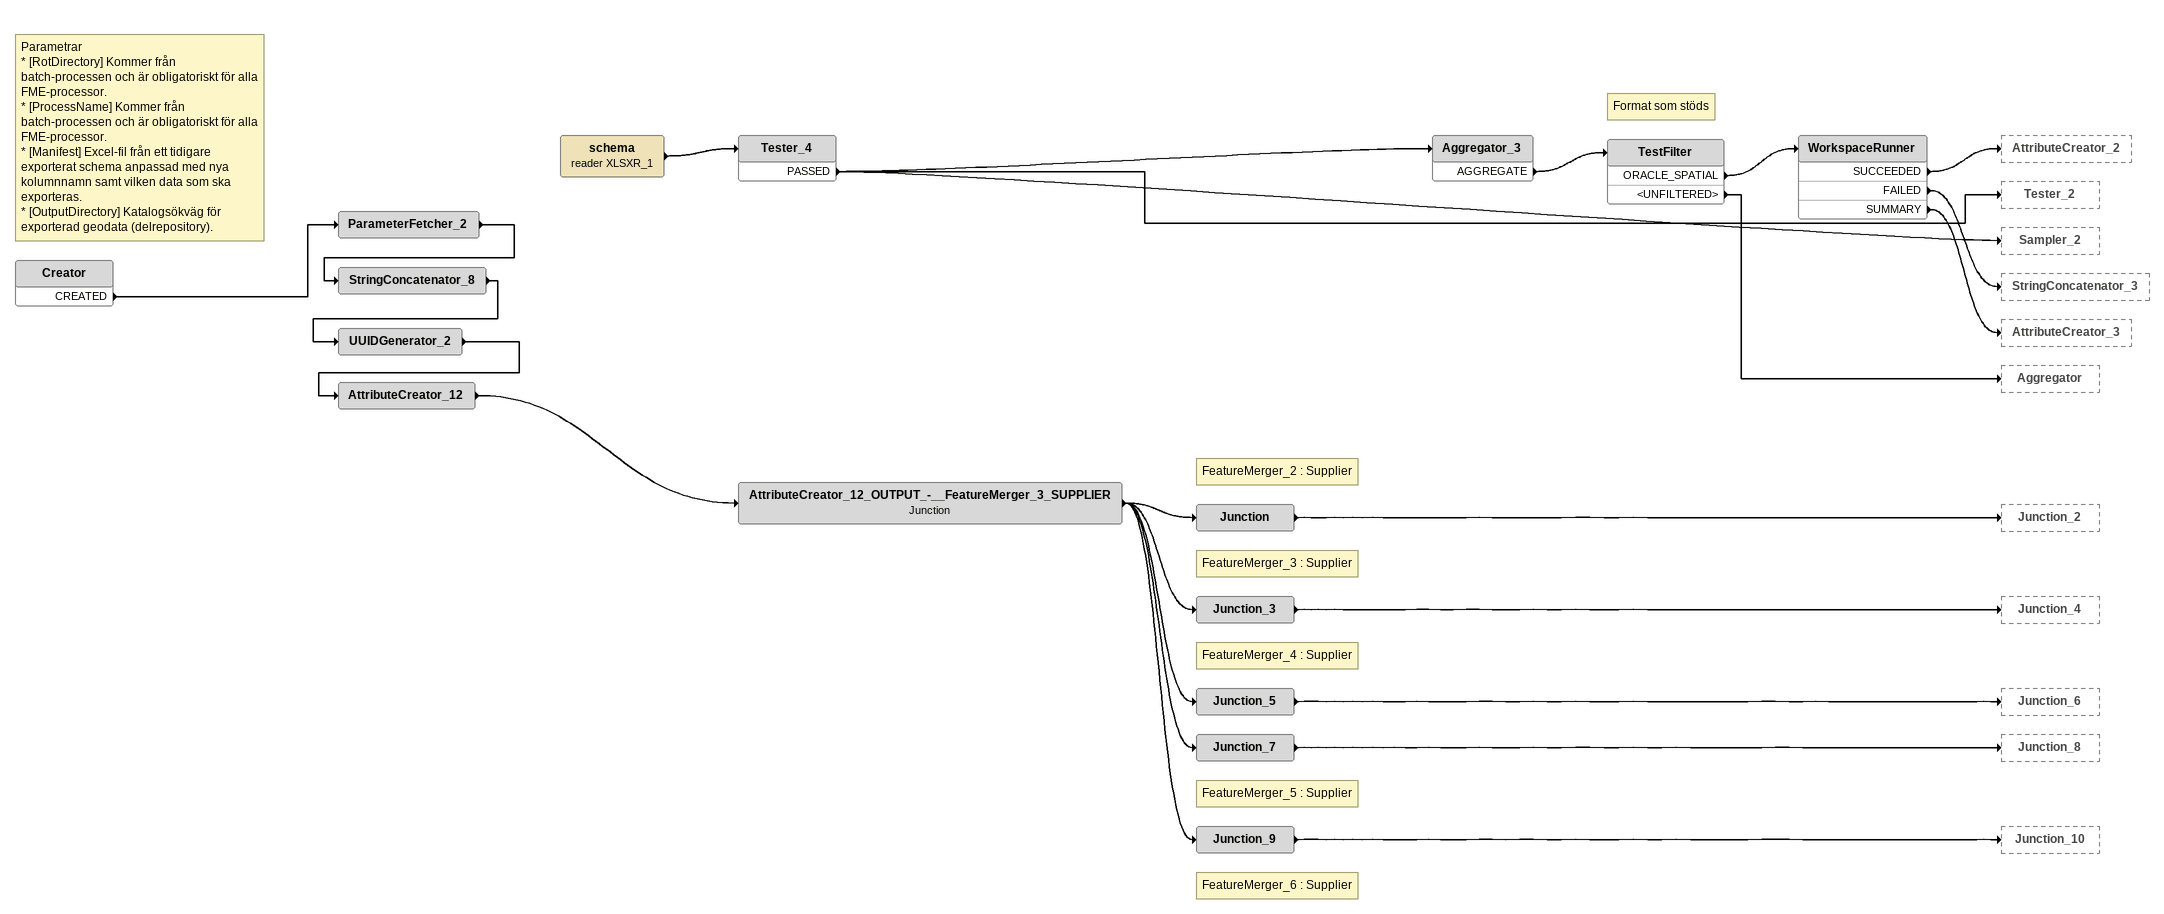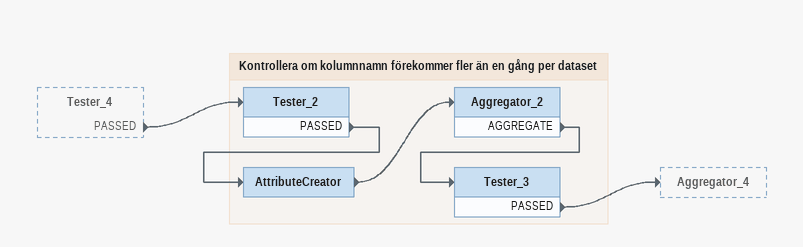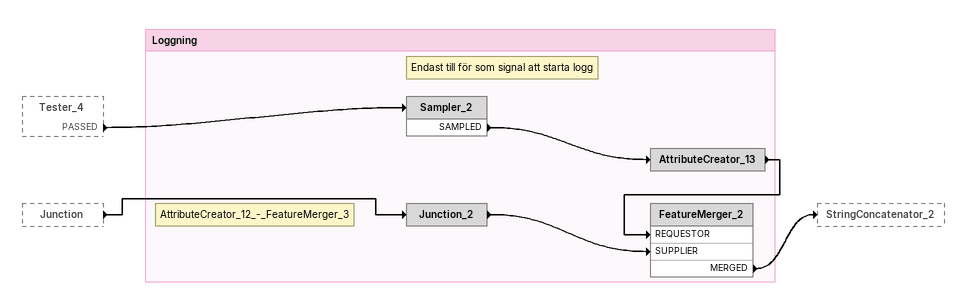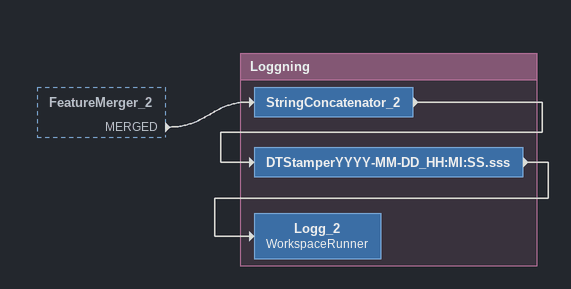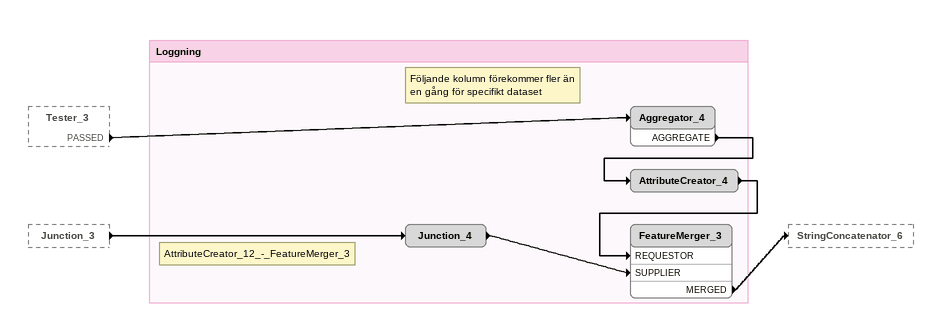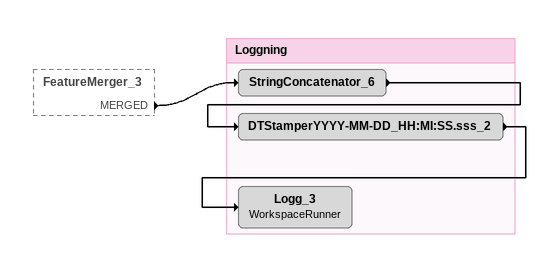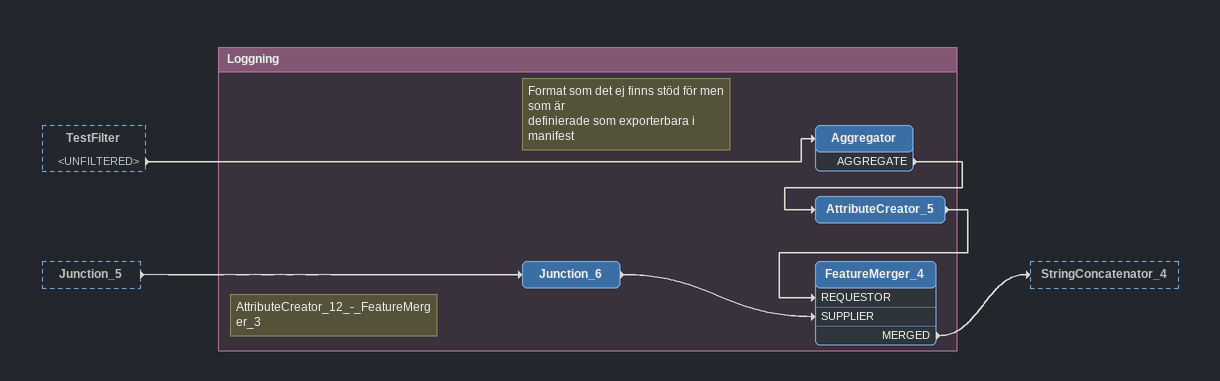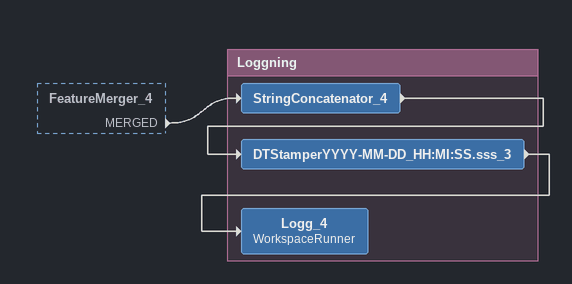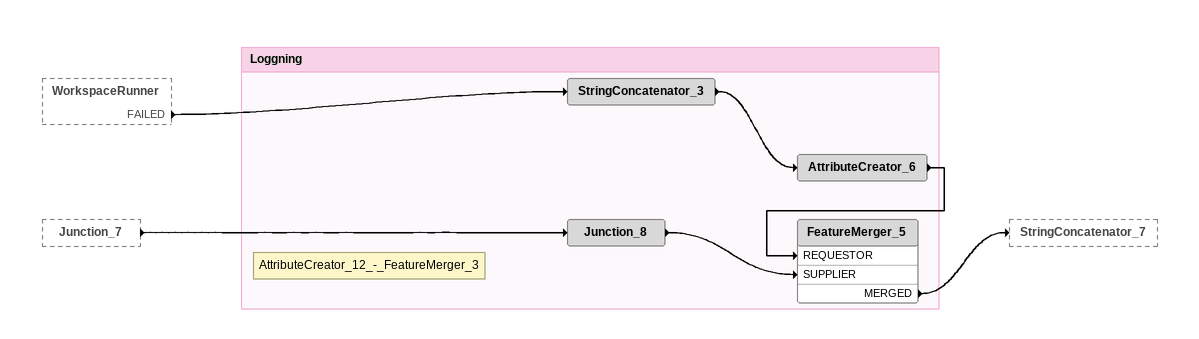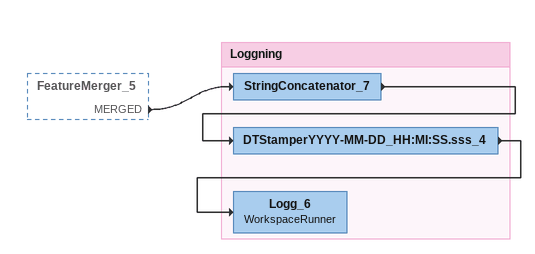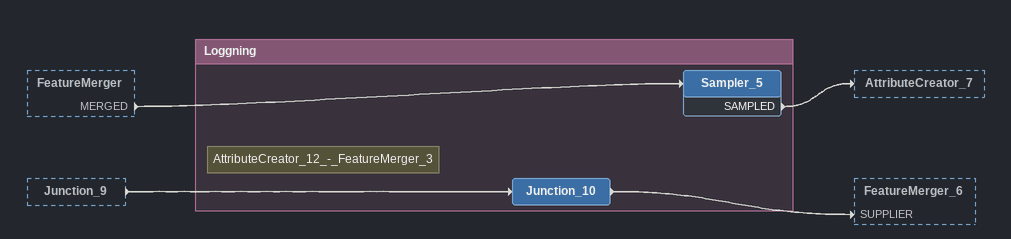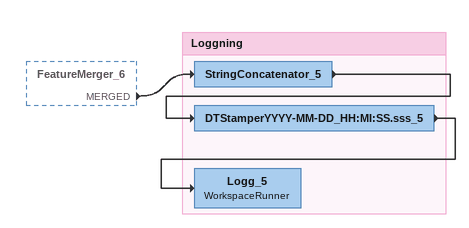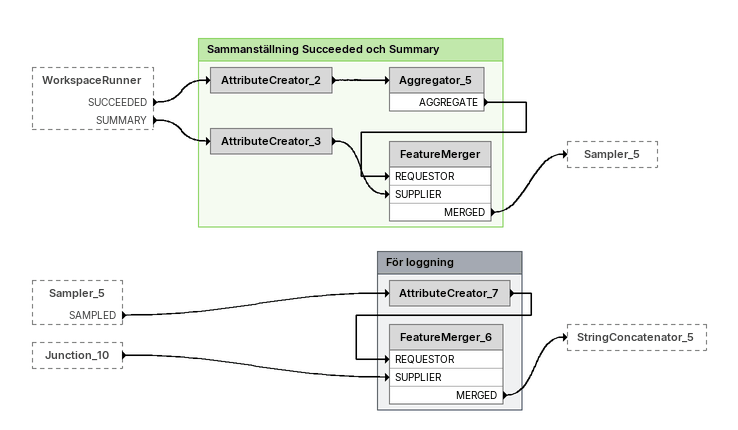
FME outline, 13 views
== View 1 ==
Creator
    CREATED -> ParameterFetcher_2
ParameterFetcher_2
    -> StringConcatenator_8
StringConcatenator_8
    -> UUIDGenerator_2
UUIDGenerator_2
    -> AttributeCreator_12
AttributeCreator_12
    -> AttributeCreator_12_OUTPUT_-__FeatureMerger_3_SUPPLIER
AttributeCreator_12_OUTPUT_-__FeatureMerger_3_SUPPLIER: Junction
    -> Junction
    -> Junction_3
    -> Junction_5
    -> Junction_7
    -> Junction_9
Note: FeatureMerger_2 : Supplier
Junction
    -> Junction_2
Note: FeatureMerger_3 : Supplier
Junction_3
    -> Junction_4
Note: FeatureMerger_4 : Supplier
Junction_5
    -> Junction_6
Note: FeatureMerger_5 : Supplier
Junction_7
    -> Junction_8
Note: FeatureMerger_6 : Supplier
Junction_9
    -> Junction_10
Note: Parametrar / * [RotDirectory] Kommer från batch-processen och är obligatoriskt för alla FME-processor. / * [ProcessName] Kommer från batch-processen och är obligatoriskt för alla FME-processor. / * [Manifest] Excel-fil från ett tidigare exporterat schema anpassad med nya kolumnnamn samt vilken data som ska exporteras. / * [OutputDirectory] Katalogsökväg för exporterad geodata (delrepository).
schema (reader XLSXR_1)
    -> Tester_4
Tester_4
    PASSED -> Tester_2
    PASSED -> Aggregator_3
    PASSED -> Sampler_2
Aggregator_3
    AGGREGATE -> TestFilter
Note: Format som stöds
TestFilter
    ORACLE_SPATIAL -> WorkspaceRunner
    <UNFILTERED> -> Aggregator
WorkspaceRunner
    SUCCEEDED -> AttributeCreator_2
    FAILED -> StringConcatenator_3
    SUMMARY -> AttributeCreator_3

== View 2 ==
Tester_4 [outside]
    PASSED -> Tester_2

Bookmark: Kontrollera om kolumnnamn förekommer fler än en gång per dataset
Tester_2
    PASSED -> AttributeCreator
AttributeCreator
    -> Aggregator_2
Aggregator_2
    AGGREGATE -> Tester_3
Tester_3
    PASSED -> Aggregator_4

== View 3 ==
Tester_4 [outside]
    PASSED -> Sampler_2
Junction [outside]
    -> Junction_2

Bookmark: Loggning
Note: AttributeCreator_12_-_FeatureMerger_3
Junction_2
    -> FeatureMerger_2 [SUPPLIER]
Note: Endast till för som signal att starta logg
Sampler_2
    SAMPLED -> AttributeCreator_13
AttributeCreator_13
    -> FeatureMerger_2 [REQUESTOR]
FeatureMerger_2
    MERGED -> StringConcatenator_2

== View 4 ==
FeatureMerger_2 [outside]
    MERGED -> StringConcatenator_2

Bookmark: Loggning
StringConcatenator_2
    -> DTStamperYYYY-MM-DD_HH:MI:SS.sss
DTStamperYYYY-MM-DD_HH:MI:SS.sss
    -> Logg_2
Logg_2: WorkspaceRunner

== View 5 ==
Tester_3 [outside]
    PASSED -> Aggregator_4
Junction_3 [outside]
    -> Junction_4

Bookmark: Loggning
Note: AttributeCreator_12_-_FeatureMerger_3
Junction_4
    -> FeatureMerger_3 [SUPPLIER]
Note: Följande kolumn förekommer fler än / en gång för specifikt dataset
Aggregator_4
    AGGREGATE -> AttributeCreator_4
AttributeCreator_4
    -> FeatureMerger_3 [REQUESTOR]
FeatureMerger_3
    MERGED -> StringConcatenator_6

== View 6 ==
FeatureMerger_3 [outside]
    MERGED -> StringConcatenator_6

Bookmark: Loggning
StringConcatenator_6
    -> DTStamperYYYY-MM-DD_HH:MI:SS.sss_2
DTStamperYYYY-MM-DD_HH:MI:SS.sss_2
    -> Logg_3
Logg_3: WorkspaceRunner

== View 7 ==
TestFilter [outside]
    <UNFILTERED> -> Aggregator
Junction_5 [outside]
    -> Junction_6

Bookmark: Loggning
Note: AttributeCreator_12_-_FeatureMerger_3
Junction_6
    -> FeatureMerger_4 [SUPPLIER]
Note: Format som det ej finns stöd för men som är / definierade som exporterbara i manifest
Aggregator
    AGGREGATE -> AttributeCreator_5
AttributeCreator_5
    -> FeatureMerger_4 [REQUESTOR]
FeatureMerger_4
    MERGED -> StringConcatenator_4

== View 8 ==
FeatureMerger_4 [outside]
    MERGED -> StringConcatenator_4

Bookmark: Loggning
StringConcatenator_4
    -> DTStamperYYYY-MM-DD_HH:MI:SS.sss_3
DTStamperYYYY-MM-DD_HH:MI:SS.sss_3
    -> Logg_4
Logg_4: WorkspaceRunner

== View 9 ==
WorkspaceRunner [outside]
    FAILED -> StringConcatenator_3
Junction_7 [outside]
    -> Junction_8

Bookmark: Loggning
Note: AttributeCreator_12_-_FeatureMerger_3
Junction_8
    -> FeatureMerger_5 [SUPPLIER]
StringConcatenator_3
    -> AttributeCreator_6
AttributeCreator_6
    -> FeatureMerger_5 [REQUESTOR]
FeatureMerger_5
    MERGED -> StringConcatenator_7

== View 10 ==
FeatureMerger_5 [outside]
    MERGED -> StringConcatenator_7

Bookmark: Loggning
StringConcatenator_7
    -> DTStamperYYYY-MM-DD_HH:MI:SS.sss_4
DTStamperYYYY-MM-DD_HH:MI:SS.sss_4
    -> Logg_6
Logg_6: WorkspaceRunner

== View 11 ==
FeatureMerger [outside]
    MERGED -> Sampler_5
Junction_9 [outside]
    -> Junction_10

Bookmark: Loggning
Note: AttributeCreator_12_-_FeatureMerger_3
Junction_10
    -> FeatureMerger_6 [SUPPLIER]
Sampler_5
    SAMPLED -> AttributeCreator_7

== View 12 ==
FeatureMerger_6 [outside]
    MERGED -> StringConcatenator_5

Bookmark: Loggning
StringConcatenator_5
    -> DTStamperYYYY-MM-DD_HH:MI:SS.sss_5
DTStamperYYYY-MM-DD_HH:MI:SS.sss_5
    -> Logg_5
Logg_5: WorkspaceRunner

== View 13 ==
WorkspaceRunner [outside]
    SUCCEEDED -> AttributeCreator_2
    SUMMARY -> AttributeCreator_3
Sampler_5 [outside]
    SAMPLED -> AttributeCreator_7
Junction_10 [outside]
    -> FeatureMerger_6 [SUPPLIER]

Bookmark: Sammanställning Succeeded och Summary
AttributeCreator_2
    -> Aggregator_5
Aggregator_5
    AGGREGATE -> FeatureMerger [REQUESTOR]
AttributeCreator_3
    -> FeatureMerger [SUPPLIER]
FeatureMerger
    MERGED -> Sampler_5

Bookmark: För loggning
AttributeCreator_7
    -> FeatureMerger_6 [REQUESTOR]
FeatureMerger_6
    MERGED -> StringConcatenator_5
